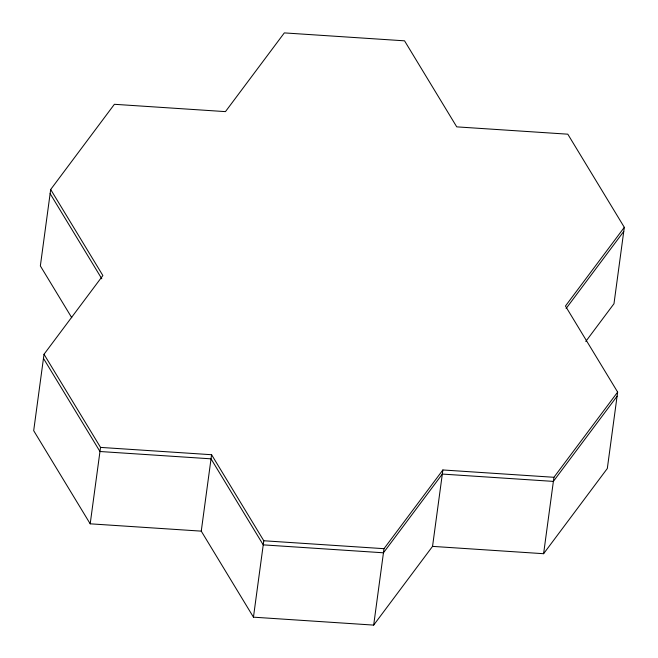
<?xml version="1.0" encoding="UTF-8"?>
<svg xmlns="http://www.w3.org/2000/svg" width="658" height="658" viewBox="0 0 658 658"><rect width="100%" height="100%" fill="white"/><g stroke="black" fill="none" stroke-linecap="round" stroke-linejoin="round"><path stroke-width="0.99" d="M585.776 341.453L613.98 303.733L624.31 227.323L567.805 134.183L456.742 126.862L404.547 40.829L284.322 32.9L225.455 111.621L114.393 104.293L50.682 189.504L40.352 265.922L71.771 317.724M50.682 189.504L102.878 275.546L44.02 354.267L33.69 430.677L90.195 523.817L201.258 531.138L253.453 617.171L373.678 625.1L432.545 546.379L442.875 469.968L553.937 477.289L617.648 392.078L565.452 306.036L624.31 227.323M90.195 523.817L100.526 447.399L44.02 354.267M201.258 531.138L211.588 454.719L100.526 447.399M253.453 617.171L263.792 540.761L211.588 454.719M373.678 625.1L384.009 548.682L442.875 469.968M432.545 546.379L543.607 553.707L553.937 477.289M617.648 392.078L607.318 468.496L543.607 553.707M566.119 308.503L623.759 231.427M617.097 396.182L553.378 481.393L442.316 474.073L383.458 552.794L263.233 544.865L211.029 458.832L99.967 451.511L43.461 358.371M263.792 540.761L384.009 548.682M50.123 193.617L101.793 278.778"/></g></svg>
